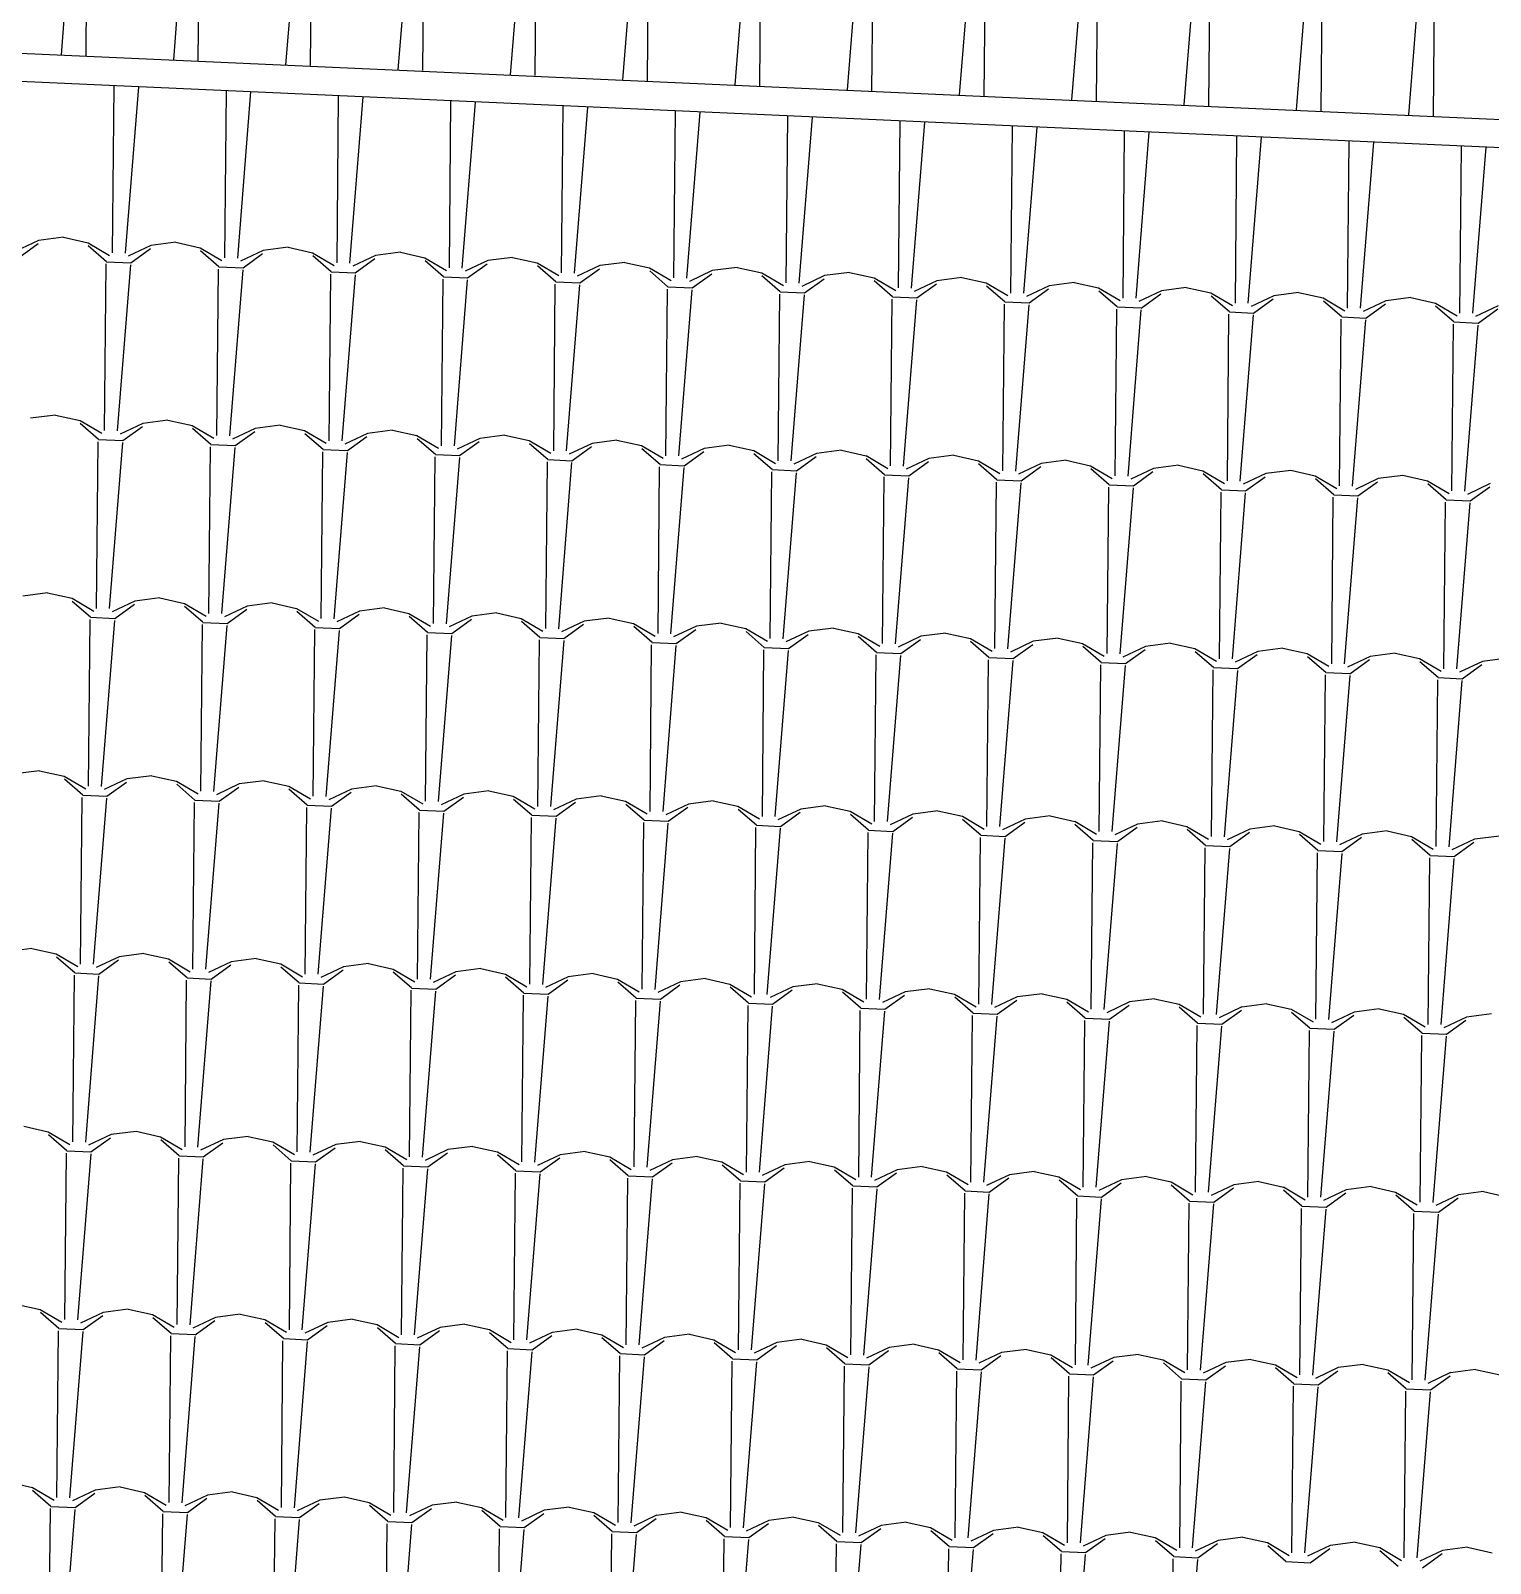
# Model space of a CAD drawing. Extents: x 1037 to 14540, y 1034 to 18285.
# Drawn here: x 8053 to 8364.6, y 1342.4 to 1669.6 of the extents above; entities that cross this region are included whole.
import ezdxf

# ---------------------------------------------------------------- set-up
doc = ezdxf.new("R2010")
doc.units = 0
doc.header["$LTSCALE"] = 100
doc.header["$MEASUREMENT"] = 0
doc.layers.get('0').update_dxf_attribs({"color": 240, "linetype": 'CONTINUOUS'})
doc.layers.add('proiezioni', color=252, linetype='CONTINUOUS')
doc.layers.add('retini copertura', color=32, linetype='CONTINUOUS')

# ---------------------------------------------------------------- blocks, each defined once
blk = doc.blocks.new('*X1853')
at = {"color": 0}
for p, q in [((27.3103, 16.2087), (27.3137, 16.5644)), ((27.3379, 16.2082), (27.3663, 16.5628)), ((27.55, 16.198), (27.5535, 16.5537)), ((27.5777, 16.1975), (27.606, 16.5521)), ((27.7898, 16.1872), (27.7932, 16.543)), ((27.8174, 16.1868), (27.8458, 16.5414)), ((28.0296, 16.1765), (28.033, 16.5322)), ((28.0572, 16.176), (28.0856, 16.5306)), ((28.2693, 16.1658), (28.2727, 16.5215)), ((28.297, 16.1653), (28.3253, 16.5199)), ((28.5091, 16.155), (28.5125, 16.5108)), ((28.5367, 16.1546), (28.5651, 16.5092)), ((28.7488, 16.1443), (28.7523, 16.5)), ((28.7765, 16.1439), (28.8048, 16.4985)), ((28.9886, 16.1336), (28.992, 16.4893)), ((29.0162, 16.1332), (29.0446, 16.4878)), ((29.2283, 16.1228), (29.2318, 16.4786)), ((29.256, 16.1224), (29.2844, 16.477)), ((29.4681, 16.1121), (29.4715, 16.4678)), ((29.4958, 16.1117), (29.5241, 16.4663)), ((29.7079, 16.1014), (29.7113, 16.4571)), ((29.7355, 16.101), (29.7639, 16.4556)), ((29.9476, 16.0906), (29.951, 16.4464)), ((29.9753, 16.0903), (30.0036, 16.4449)), ((30.1874, 16.0799), (30.1908, 16.4356)), ((30.215, 16.0795), (30.2434, 16.4341)), ((27.1524, 16.235), (27.1039, 16.2121)), ((27.2056, 16.2419), (27.1524, 16.2349)), ((27.2056, 16.2419), (27.258, 16.2303)), ((27.4454, 16.2311), (27.3922, 16.2242)), ((27.4454, 16.2312), (27.4978, 16.2195)), ((27.1095, 16.1981), (27.1514, 16.2284)), ((27.258, 16.2303), (27.3042, 16.2031)), ((27.2975, 16.1897), (27.2585, 16.2236)), ((27.3922, 16.2243), (27.3437, 16.2014)), ((27.3492, 16.1874), (27.3912, 16.2176)), ((27.4977, 16.2195), (27.544, 16.1924)), ((27.5373, 16.179), (27.4982, 16.2129)), ((27.6319, 16.2135), (27.5834, 16.1906)), ((27.589, 16.1767), (27.6309, 16.2069)), ((27.6852, 16.2204), (27.632, 16.2135)), ((27.6852, 16.2204), (27.7375, 16.2088)), ((27.7375, 16.2088), (27.7838, 16.1817)), ((27.7771, 16.1683), (27.738, 16.2022)), ((27.8717, 16.2028), (27.8232, 16.1799)), ((27.9249, 16.2097), (27.8717, 16.2028)), ((27.9249, 16.2097), (27.9773, 16.1981)), ((27.9773, 16.1981), (28.0235, 16.171)), ((28.1647, 16.199), (28.1115, 16.192)), ((28.1647, 16.199), (28.217, 16.1873)), ((27.2933, 15.8291), (27.2967, 16.1848)), ((27.2975, 16.1897), (27.3492, 16.1874)), ((27.3209, 15.8286), (27.3493, 16.1832)), ((27.5331, 15.8184), (27.5365, 16.1741)), ((27.5373, 16.179), (27.589, 16.1767)), ((27.5607, 15.8179), (27.5891, 16.1725)), ((27.7771, 16.1683), (27.8287, 16.1659)), ((27.8287, 16.1659), (27.8707, 16.1962)), ((28.0168, 16.1575), (27.9778, 16.1914)), ((28.1115, 16.1921), (28.063, 16.1692)), ((28.0685, 16.1552), (28.1104, 16.1855)), ((28.217, 16.1874), (28.2633, 16.1602)), ((28.2566, 16.1468), (28.2175, 16.1807)), ((28.3512, 16.1813), (28.3027, 16.1585)), ((28.3083, 16.1445), (28.3502, 16.1747)), ((28.4044, 16.1882), (28.3513, 16.1813)), ((28.4044, 16.1883), (28.4568, 16.1766)), ((28.4568, 16.1766), (28.503, 16.1495)), ((28.4963, 16.1361), (28.4573, 16.17)), ((28.591, 16.1706), (28.5425, 16.1477)), ((28.6442, 16.1775), (28.591, 16.1706)), ((28.6442, 16.1775), (28.6966, 16.1659)), ((28.6965, 16.1659), (28.7428, 16.1388)), ((28.884, 16.1668), (28.8308, 16.1599)), ((28.884, 16.1668), (28.9363, 16.1552)), ((27.7728, 15.8076), (27.7762, 16.1633)), ((27.8005, 15.8072), (27.8288, 16.1617)), ((28.0126, 15.7969), (28.016, 16.1526)), ((28.0168, 16.1575), (28.0685, 16.1552)), ((28.0402, 15.7964), (28.0686, 16.151)), ((28.2523, 15.7862), (28.2558, 16.1419)), ((28.2566, 16.1468), (28.3082, 16.1445)), ((28.28, 15.7857), (28.3083, 16.1403)), ((28.4963, 16.1361), (28.548, 16.1338)), ((28.548, 16.1337), (28.59, 16.164)), ((28.7361, 16.1254), (28.697, 16.1592)), ((28.8307, 16.1599), (28.7822, 16.137)), ((28.7878, 16.123), (28.8297, 16.1533)), ((28.9363, 16.1552), (28.9826, 16.128)), ((28.9759, 16.1146), (28.9368, 16.1485)), ((29.0705, 16.1492), (29.022, 16.1263)), ((29.0275, 16.1123), (29.0695, 16.1426)), ((29.1237, 16.156), (29.0705, 16.1491)), ((29.1237, 16.1561), (29.1761, 16.1444)), ((29.1761, 16.1444), (29.2223, 16.1173)), ((29.2156, 16.1039), (29.1766, 16.1378)), ((29.3103, 16.1384), (29.2618, 16.1155)), ((29.3635, 16.1453), (29.3103, 16.1384)), ((29.3635, 16.1454), (29.4158, 16.1337)), ((29.4158, 16.1337), (29.4621, 16.1066)), ((29.6032, 16.1346), (29.5501, 16.1277)), ((29.6032, 16.1346), (29.6556, 16.123)), ((28.4921, 15.7754), (28.4955, 16.1311)), ((28.5197, 15.775), (28.5481, 16.1296)), ((28.7318, 15.7647), (28.7353, 16.1204)), ((28.7361, 16.1253), (28.7878, 16.123)), ((28.7595, 15.7643), (28.7878, 16.1189)), ((28.9716, 15.754), (28.975, 16.1097)), ((28.9759, 16.1146), (29.0275, 16.1123)), ((28.9993, 15.7535), (29.0276, 16.1081)), ((29.2156, 16.1039), (29.2673, 16.1016)), ((29.2673, 16.1016), (29.3092, 16.1318)), ((29.4554, 16.0932), (29.4163, 16.1271)), ((29.55, 16.1277), (29.5015, 16.1048)), ((29.5071, 16.0908), (29.549, 16.1211)), ((29.6556, 16.123), (29.7018, 16.0959)), ((29.6951, 16.0824), (29.6561, 16.1163)), ((29.7898, 16.117), (29.7413, 16.0941)), ((29.7468, 16.0801), (29.7888, 16.1104)), ((29.843, 16.1239), (29.7898, 16.1169)), ((29.843, 16.1239), (29.8954, 16.1123)), ((29.8953, 16.1123), (29.9416, 16.0851)), ((29.9349, 16.0717), (29.8958, 16.1056)), ((30.0295, 16.1062), (29.981, 16.0834)), ((30.0828, 16.1131), (30.0296, 16.1062)), ((30.0828, 16.1132), (30.1351, 16.1015)), ((30.1351, 16.1015), (30.1814, 16.0744)), ((29.2114, 15.7432), (29.2148, 16.0989)), ((29.239, 15.7428), (29.2674, 16.0974)), ((29.4511, 15.7325), (29.4545, 16.0882)), ((29.4554, 16.0932), (29.507, 16.0909)), ((29.4788, 15.7321), (29.5071, 16.0867)), ((29.6909, 15.7218), (29.6943, 16.0775)), ((29.6951, 16.0824), (29.7468, 16.0801)), ((29.7185, 15.7214), (29.7469, 16.076)), ((29.9349, 16.0717), (29.9866, 16.0694)), ((29.9866, 16.0694), (30.0285, 16.0996)), ((30.1747, 16.061), (30.1356, 16.0949)), ((30.2693, 16.0955), (30.2208, 16.0726)), ((30.2263, 16.0587), (30.2683, 16.0889)), ((29.9306, 15.711), (29.9341, 16.0667)), ((29.9583, 15.7107), (29.9866, 16.0653)), ((30.1704, 15.7003), (30.1738, 16.056)), ((30.1747, 16.061), (30.2263, 16.0587)), ((30.198, 15.6999), (30.2264, 16.0545)), ((27.1887, 15.8622), (27.1355, 15.8553)), ((27.1887, 15.8623), (27.241, 15.8506)), ((27.241, 15.8506), (27.2873, 15.8235)), ((27.2806, 15.8101), (27.2415, 15.844)), ((27.3752, 15.8446), (27.3267, 15.8217)), ((27.3322, 15.8078), (27.3742, 15.838)), ((27.4284, 15.8515), (27.3752, 15.8446)), ((27.4284, 15.8516), (27.4808, 15.8399)), ((27.4807, 15.8399), (27.527, 15.8128)), ((27.6682, 15.8408), (27.615, 15.8339)), ((27.6682, 15.8408), (27.7205, 15.8292)), ((27.2763, 15.4495), (27.2797, 15.8052)), ((27.2805, 15.8101), (27.3322, 15.8078)), ((27.5203, 15.7994), (27.4812, 15.8333)), ((27.615, 15.8339), (27.5665, 15.811)), ((27.572, 15.797), (27.6139, 15.8273)), ((27.7205, 15.8292), (27.7668, 15.8021)), ((27.7601, 15.7886), (27.721, 15.8225)), ((27.8547, 15.8232), (27.8062, 15.8003)), ((27.8118, 15.7863), (27.8537, 15.8166)), ((27.9079, 15.8301), (27.8547, 15.8231)), ((27.9079, 15.8301), (27.9603, 15.8185)), ((27.9603, 15.8185), (28.0065, 15.7913)), ((27.9998, 15.7779), (27.9608, 15.8118)), ((28.0945, 15.8124), (28.046, 15.7896)), ((28.0515, 15.7756), (28.0935, 15.8058)), ((28.1477, 15.8193), (28.0945, 15.8124)), ((28.1477, 15.8194), (28.2, 15.8077)), ((28.2, 15.8077), (28.2463, 15.7806)), ((28.3875, 15.8086), (28.3343, 15.8017)), ((28.3875, 15.8086), (28.4398, 15.797)), ((27.304, 15.449), (27.3323, 15.8036)), ((27.5161, 15.4387), (27.5195, 15.7944)), ((27.5203, 15.7994), (27.572, 15.7971)), ((27.5437, 15.4383), (27.5721, 15.7929)), ((27.7558, 15.428), (27.7593, 15.7837)), ((27.7601, 15.7886), (27.8117, 15.7863)), ((27.7835, 15.4275), (27.8118, 15.7821)), ((27.9956, 15.4173), (27.999, 15.773)), ((27.9998, 15.7779), (28.0515, 15.7756)), ((28.2396, 15.7672), (28.2005, 15.8011)), ((28.3342, 15.8017), (28.2857, 15.7788)), ((28.2913, 15.7649), (28.3332, 15.7951)), ((28.4398, 15.797), (28.4861, 15.7699)), ((28.4794, 15.7565), (28.4403, 15.7903)), ((28.574, 15.791), (28.5255, 15.7681)), ((28.531, 15.7541), (28.573, 15.7844)), ((28.6272, 15.7979), (28.574, 15.791)), ((28.6272, 15.7979), (28.6796, 15.7863)), ((28.6795, 15.7863), (28.7258, 15.7592)), ((28.7191, 15.7457), (28.68, 15.7796)), ((28.8138, 15.7803), (28.7653, 15.7574)), ((28.7708, 15.7434), (28.8127, 15.7737)), ((28.867, 15.7872), (28.8138, 15.7802)), ((28.867, 15.7872), (28.9193, 15.7755)), ((28.9193, 15.7756), (28.9656, 15.7484)), ((29.1067, 15.7764), (29.0535, 15.7695)), ((29.1067, 15.7765), (29.1591, 15.7648)), ((28.0232, 15.4168), (28.0516, 15.7714)), ((28.2353, 15.4065), (28.2388, 15.7623)), ((28.2396, 15.7672), (28.2913, 15.7649)), ((28.263, 15.4061), (28.2913, 15.7607)), ((28.4751, 15.3958), (28.4785, 15.7515)), ((28.4793, 15.7565), (28.531, 15.7541)), ((28.5028, 15.3954), (28.5311, 15.75)), ((28.7149, 15.3851), (28.7183, 15.7408)), ((28.7191, 15.7457), (28.7708, 15.7434)), ((28.9589, 15.735), (28.9198, 15.7689)), ((29.0535, 15.7695), (29.005, 15.7466)), ((29.0106, 15.7327), (29.0525, 15.7629)), ((29.1591, 15.7648), (29.2053, 15.7377)), ((29.1986, 15.7243), (29.1596, 15.7582)), ((29.2933, 15.7588), (29.2448, 15.7359)), ((29.2503, 15.7219), (29.2923, 15.7522)), ((29.3465, 15.7657), (29.2933, 15.7588)), ((29.3465, 15.7657), (29.3988, 15.7541)), ((29.3988, 15.7541), (29.4451, 15.727)), ((29.4384, 15.7136), (29.3993, 15.7474)), ((29.533, 15.7481), (29.4845, 15.7252)), ((29.4901, 15.7112), (29.532, 15.7415)), ((29.5863, 15.755), (29.5331, 15.748)), ((29.5863, 15.755), (29.6386, 15.7434)), ((29.6386, 15.7434), (29.6849, 15.7162)), ((29.826, 15.7442), (29.7728, 15.7373)), ((29.826, 15.7443), (29.8784, 15.7326)), ((28.7425, 15.3846), (28.7709, 15.7392)), ((28.9546, 15.3743), (28.958, 15.7301)), ((28.9589, 15.735), (29.0105, 15.7327)), ((28.9823, 15.3739), (29.0106, 15.7285)), ((29.1944, 15.3636), (29.1978, 15.7193)), ((29.1986, 15.7243), (29.2503, 15.722)), ((29.222, 15.3632), (29.2504, 15.7178)), ((29.4341, 15.3529), (29.4376, 15.7086)), ((29.4384, 15.7135), (29.4901, 15.7112)), ((29.4618, 15.3525), (29.4901, 15.7071)), ((29.6782, 15.7028), (29.6391, 15.7367)), ((29.7728, 15.7374), (29.7243, 15.7145)), ((29.7298, 15.7005), (29.7718, 15.7307)), ((29.8783, 15.7326), (29.9246, 15.7055)), ((29.9179, 15.6921), (29.8788, 15.726)), ((30.0126, 15.7266), (29.9641, 15.7037)), ((29.9696, 15.6898), (30.0115, 15.72)), ((30.0658, 15.7335), (30.0126, 15.7266)), ((30.0658, 15.7336), (30.1181, 15.7219)), ((30.1181, 15.7219), (30.1644, 15.6948)), ((30.1577, 15.6814), (30.1186, 15.7153)), ((30.2523, 15.7159), (30.2038, 15.693)), ((30.2094, 15.679), (30.2513, 15.7093)), ((29.6739, 15.3421), (29.6773, 15.6979)), ((29.6782, 15.7028), (29.7298, 15.7005)), ((29.7015, 15.3418), (29.7299, 15.6964)), ((29.9136, 15.3314), (29.9171, 15.6871)), ((29.9179, 15.6921), (29.9696, 15.6898)), ((29.9413, 15.331), (29.9697, 15.6856)), ((30.1534, 15.3207), (30.1568, 15.6764)), ((30.1577, 15.6814), (30.2093, 15.6791)), ((30.1811, 15.3203), (30.2094, 15.6749)), ((27.1717, 15.4826), (27.1185, 15.4757)), ((27.1717, 15.4827), (27.224, 15.471)), ((27.224, 15.471), (27.2703, 15.4439)), ((27.2636, 15.4305), (27.2245, 15.4644)), ((27.3582, 15.465), (27.3097, 15.4421)), ((27.3152, 15.4281), (27.3572, 15.4584)), ((27.4114, 15.4719), (27.3582, 15.465)), ((27.4114, 15.4719), (27.4638, 15.4603)), ((27.4638, 15.4603), (27.51, 15.4332)), ((27.5033, 15.4198), (27.4643, 15.4536)), ((27.598, 15.4543), (27.5495, 15.4314)), ((27.555, 15.4174), (27.597, 15.4477)), ((27.6512, 15.4612), (27.598, 15.4542)), ((27.6512, 15.4612), (27.7035, 15.4496)), ((27.7035, 15.4496), (27.7498, 15.4224)), ((27.8909, 15.4504), (27.8378, 15.4435)), ((27.8909, 15.4505), (27.9433, 15.4388)), ((27.2593, 15.0698), (27.2628, 15.4256)), ((27.2636, 15.4305), (27.3152, 15.4282)), ((27.287, 15.0694), (27.3153, 15.424)), ((27.4991, 15.0591), (27.5025, 15.4148)), ((27.5033, 15.4197), (27.555, 15.4174)), ((27.5267, 15.0586), (27.5551, 15.4132)), ((27.7431, 15.409), (27.704, 15.4429)), ((27.8377, 15.4436), (27.7892, 15.4207)), ((27.7948, 15.4067), (27.8367, 15.4369)), ((27.9433, 15.4388), (27.9896, 15.4117)), ((27.9829, 15.3983), (27.9438, 15.4322)), ((28.0775, 15.4328), (28.029, 15.4099)), ((28.0345, 15.396), (28.0765, 15.4262)), ((28.1307, 15.4397), (28.0775, 15.4328)), ((28.1307, 15.4397), (28.1831, 15.4281)), ((28.183, 15.4281), (28.2293, 15.401)), ((28.2226, 15.3876), (28.1835, 15.4215)), ((28.3173, 15.4221), (28.2687, 15.3992)), ((28.2743, 15.3852), (28.3162, 15.4155)), ((28.3705, 15.429), (28.3173, 15.4221)), ((28.3705, 15.429), (28.4228, 15.4174)), ((28.4228, 15.4174), (28.4691, 15.3903)), ((28.6102, 15.4183), (28.557, 15.4113)), ((28.6102, 15.4183), (28.6626, 15.4066)), ((27.7388, 15.0484), (27.7423, 15.4041)), ((27.7431, 15.409), (27.7948, 15.4067)), ((27.7665, 15.0479), (27.7948, 15.4025)), ((27.9786, 15.0376), (27.982, 15.3934)), ((27.9828, 15.3983), (28.0345, 15.396)), ((28.0063, 15.0372), (28.0346, 15.3918)), ((28.2184, 15.0269), (28.2218, 15.3826)), ((28.2226, 15.3876), (28.2743, 15.3853)), ((28.246, 15.0265), (28.2744, 15.3811)), ((28.4624, 15.3768), (28.4233, 15.4107)), ((28.557, 15.4114), (28.5085, 15.3885)), ((28.514, 15.3745), (28.556, 15.4048)), ((28.6626, 15.4067), (28.7088, 15.3795)), ((28.7021, 15.3661), (28.6631, 15.4)), ((28.7968, 15.4006), (28.7483, 15.3778)), ((28.7538, 15.3638), (28.7958, 15.394)), ((28.85, 15.4075), (28.7968, 15.4006)), ((28.85, 15.4076), (28.9023, 15.3959)), ((28.9023, 15.3959), (28.9486, 15.3688)), ((28.9419, 15.3554), (28.9028, 15.3893)), ((29.0365, 15.3899), (28.988, 15.367)), ((28.9936, 15.3531), (29.0355, 15.3833)), ((29.0897, 15.3968), (29.0366, 15.3899)), ((29.0897, 15.3968), (29.1421, 15.3852)), ((29.1421, 15.3852), (29.1884, 15.3581)), ((29.3295, 15.3861), (29.2763, 15.3792)), ((29.3295, 15.3861), (29.3819, 15.3745)), ((28.4581, 15.0162), (28.4615, 15.3719)), ((28.4624, 15.3768), (28.514, 15.3745)), ((28.4858, 15.0157), (28.5141, 15.3703)), ((28.6979, 15.0055), (28.7013, 15.3612)), ((28.7021, 15.3661), (28.7538, 15.3638)), ((28.7255, 15.005), (28.7539, 15.3596)), ((28.9376, 14.9947), (28.9411, 15.3504)), ((28.9419, 15.3554), (28.9936, 15.3531)), ((28.9653, 14.9943), (28.9936, 15.3489)), ((29.1817, 15.3447), (29.1426, 15.3785)), ((29.2763, 15.3792), (29.2278, 15.3563)), ((29.2333, 15.3423), (29.2753, 15.3726)), ((29.3818, 15.3745), (29.4281, 15.3474)), ((29.4214, 15.3339), (29.3823, 15.3678)), ((29.5161, 15.3685), (29.4675, 15.3456)), ((29.4731, 15.3316), (29.515, 15.3619)), ((29.5693, 15.3753), (29.5161, 15.3684)), ((29.5693, 15.3754), (29.6216, 15.3637)), ((29.6216, 15.3638), (29.6679, 15.3366)), ((29.6612, 15.3232), (29.6221, 15.3571)), ((29.7558, 15.3577), (29.7073, 15.3348)), ((29.7128, 15.3209), (29.7548, 15.3511)), ((29.809, 15.3646), (29.7558, 15.3577)), ((29.809, 15.3647), (29.8614, 15.353)), ((29.8614, 15.353), (29.9076, 15.3259)), ((30.0488, 15.3539), (29.9956, 15.347)), ((30.0488, 15.3539), (30.1011, 15.3423)), ((29.1774, 14.984), (29.1808, 15.3397)), ((29.1816, 15.3447), (29.2333, 15.3423)), ((29.205, 14.9836), (29.2334, 15.3382)), ((29.4171, 14.9733), (29.4206, 15.329)), ((29.4214, 15.3339), (29.4731, 15.3316)), ((29.4448, 14.9729), (29.4732, 15.3275)), ((29.6569, 14.9625), (29.6603, 15.3182)), ((29.6612, 15.3232), (29.7128, 15.3209)), ((29.6846, 14.9621), (29.7129, 15.3167)), ((29.9009, 15.3125), (29.8619, 15.3464)), ((29.9956, 15.347), (29.9471, 15.3241)), ((29.9526, 15.3101), (29.9946, 15.3404)), ((30.1011, 15.3423), (30.1474, 15.3152)), ((30.1407, 15.3018), (30.1016, 15.3356)), ((30.2353, 15.3363), (30.1868, 15.3134)), ((30.1924, 15.2994), (30.2343, 15.3297)), ((30.2885, 15.3432), (30.2354, 15.3362)), ((29.8967, 14.9518), (29.9001, 15.3075)), ((29.9009, 15.3125), (29.9526, 15.3102)), ((29.9243, 14.9514), (29.9527, 15.306)), ((30.1364, 14.9411), (30.1399, 15.2968)), ((30.1407, 15.3017), (30.1924, 15.2994)), ((30.1641, 14.9407), (30.1924, 15.2953)), ((27.1547, 15.103), (27.1015, 15.0961)), ((27.1547, 15.103), (27.207, 15.0914)), ((27.207, 15.0914), (27.2533, 15.0643)), ((27.3412, 15.0854), (27.2927, 15.0625)), ((27.3944, 15.0923), (27.3413, 15.0854)), ((27.3944, 15.0923), (27.4468, 15.0807)), ((27.2466, 15.0509), (27.2075, 15.0847)), ((27.2983, 15.0485), (27.3402, 15.0788)), ((27.4468, 15.0807), (27.493, 15.0535)), ((27.4864, 15.0401), (27.4473, 15.074)), ((27.581, 15.0747), (27.5325, 15.0518)), ((27.538, 15.0378), (27.58, 15.0681)), ((27.6342, 15.0815), (27.581, 15.0746)), ((27.6342, 15.0816), (27.6866, 15.0699)), ((27.6865, 15.07), (27.7328, 15.0428)), ((27.7261, 15.0294), (27.687, 15.0633)), ((27.8207, 15.0639), (27.7722, 15.041)), ((27.7778, 15.0271), (27.8197, 15.0573)), ((27.874, 15.0708), (27.8208, 15.0639)), ((27.874, 15.0708), (27.9263, 15.0592)), ((27.9263, 15.0592), (27.9726, 15.0321)), ((27.9659, 15.0187), (27.9268, 15.0526)), ((28.0605, 15.0532), (28.012, 15.0303)), ((28.1137, 15.0601), (28.0605, 15.0532)), ((28.1137, 15.0601), (28.1661, 15.0485)), ((27.2423, 14.6902), (27.2458, 15.0459)), ((27.2466, 15.0509), (27.2982, 15.0485)), ((27.27, 14.6897), (27.2983, 15.0443)), ((27.4821, 14.6795), (27.4855, 15.0352)), ((27.4863, 15.0401), (27.538, 15.0378)), ((27.5098, 14.679), (27.5381, 15.0336)), ((27.7219, 14.6688), (27.7253, 15.0245)), ((27.7261, 15.0294), (27.7778, 15.0271)), ((27.7495, 14.6683), (27.7779, 15.0229)), ((28.0175, 15.0163), (28.0595, 15.0466)), ((28.1661, 15.0485), (28.2123, 15.0214)), ((28.2056, 15.008), (28.1666, 15.0418)), ((28.3003, 15.0425), (28.2518, 15.0196)), ((28.2573, 15.0056), (28.2992, 15.0359)), ((28.3535, 15.0494), (28.3003, 15.0424)), ((28.3535, 15.0494), (28.4058, 15.0378)), ((28.4058, 15.0378), (28.4521, 15.0106)), ((28.4454, 14.9972), (28.4063, 15.0311)), ((28.54, 15.0318), (28.4915, 15.0089)), ((28.4971, 14.9949), (28.539, 15.0251)), ((28.5932, 15.0386), (28.5401, 15.0317)), ((28.5932, 15.0387), (28.6456, 15.027)), ((28.6456, 15.027), (28.6918, 14.9999)), ((28.6852, 14.9865), (28.6461, 15.0204)), ((28.7798, 15.021), (28.7313, 14.9981)), ((28.833, 15.0279), (28.7798, 15.021)), ((28.833, 15.0279), (28.8854, 15.0163)), ((27.9616, 14.658), (27.965, 15.0137)), ((27.9659, 15.0187), (28.0175, 15.0164)), ((27.9893, 14.6576), (28.0176, 15.0122)), ((28.2014, 14.6473), (28.2048, 15.003)), ((28.2056, 15.0079), (28.2573, 15.0056)), ((28.229, 14.6468), (28.2574, 15.0014)), ((28.4411, 14.6366), (28.4446, 14.9923)), ((28.4454, 14.9972), (28.497, 14.9949)), ((28.4688, 14.6361), (28.4971, 14.9907)), ((28.7368, 14.9842), (28.7788, 15.0144)), ((28.8853, 15.0163), (28.9316, 14.9892)), ((28.9249, 14.9758), (28.8858, 15.0097)), ((29.0195, 15.0103), (28.971, 14.9874)), ((28.9766, 14.9734), (29.0185, 15.0037)), ((29.0728, 15.0172), (29.0196, 15.0103)), ((29.0728, 15.0172), (29.1251, 15.0056)), ((29.1251, 15.0056), (29.1714, 14.9785)), ((29.1647, 14.965), (29.1256, 14.9989)), ((29.2593, 14.9996), (29.2108, 14.9767)), ((29.2163, 14.9627), (29.2583, 14.993)), ((29.3125, 15.0065), (29.2593, 14.9995)), ((29.3125, 15.0065), (29.3649, 14.9948)), ((29.3649, 14.9949), (29.4111, 14.9677)), ((29.4044, 14.9543), (29.3654, 14.9882)), ((29.4991, 14.9888), (29.4506, 14.966)), ((29.5523, 14.9957), (29.4991, 14.9888)), ((29.5523, 14.9958), (29.6046, 14.9841)), ((28.6809, 14.6258), (28.6843, 14.9815)), ((28.6851, 14.9865), (28.7368, 14.9842)), ((28.7085, 14.6254), (28.7369, 14.98)), ((28.9206, 14.6151), (28.9241, 14.9708)), ((28.9249, 14.9758), (28.9766, 14.9734)), ((28.9483, 14.6147), (28.9767, 14.9693)), ((29.1604, 14.6044), (29.1638, 14.9601)), ((29.1647, 14.965), (29.2163, 14.9627)), ((29.1881, 14.604), (29.2164, 14.9586)), ((29.4561, 14.952), (29.498, 14.9822)), ((29.6046, 14.9841), (29.6509, 14.957)), ((29.6442, 14.9436), (29.6051, 14.9775)), ((29.7388, 14.9781), (29.6903, 14.9552)), ((29.6959, 14.9412), (29.7378, 14.9715)), ((29.792, 14.985), (29.7389, 14.9781)), ((29.792, 14.985), (29.8444, 14.9734)), ((29.8444, 14.9734), (29.8906, 14.9463)), ((29.884, 14.9329), (29.8449, 14.9667)), ((29.9786, 14.9674), (29.9301, 14.9445)), ((29.9356, 14.9305), (29.9776, 14.9608)), ((30.0318, 14.9743), (29.9786, 14.9673)), ((30.0318, 14.9743), (30.0842, 14.9627)), ((30.0841, 14.9627), (30.1304, 14.9355)), ((30.1237, 14.9221), (30.0846, 14.956)), ((30.2183, 14.9567), (30.1698, 14.9338)), ((30.2716, 14.9635), (30.2184, 14.9566)), ((29.4002, 14.5936), (29.4036, 14.9493)), ((29.4044, 14.9543), (29.4561, 14.952)), ((29.4278, 14.5932), (29.4562, 14.9478)), ((29.6399, 14.5829), (29.6434, 14.9386)), ((29.6442, 14.9436), (29.6958, 14.9413)), ((29.6676, 14.5825), (29.6959, 14.9371)), ((29.8797, 14.5722), (29.8831, 14.9279)), ((29.8839, 14.9329), (29.9356, 14.9305)), ((29.9073, 14.5718), (29.9357, 14.9264)), ((30.1237, 14.9221), (30.1754, 14.9198)), ((30.1754, 14.9198), (30.2173, 14.9501)), ((30.1194, 14.5614), (30.1229, 14.9171)), ((30.1471, 14.5611), (30.1754, 14.9157)), ((27.1377, 14.7234), (27.0845, 14.7165)), ((27.1377, 14.7234), (27.19, 14.7118)), ((27.19, 14.7118), (27.2363, 14.6847)), ((27.2296, 14.6712), (27.1905, 14.7051)), ((27.3242, 14.7058), (27.2757, 14.6829)), ((27.2813, 14.6689), (27.3232, 14.6992)), ((27.3775, 14.7126), (27.3243, 14.7057)), ((27.3775, 14.7127), (27.4298, 14.701)), ((27.4298, 14.7011), (27.4761, 14.6739)), ((27.4694, 14.6605), (27.4303, 14.6944)), ((27.564, 14.695), (27.5155, 14.6722)), ((27.6172, 14.7019), (27.564, 14.695)), ((27.6172, 14.702), (27.6696, 14.6903)), ((27.2254, 14.3106), (27.2288, 14.6663)), ((27.2296, 14.6712), (27.2813, 14.6689)), ((27.253, 14.3101), (27.2814, 14.6647)), ((27.4694, 14.6605), (27.521, 14.6582)), ((27.521, 14.6582), (27.563, 14.6884)), ((27.6696, 14.6903), (27.7158, 14.6632)), ((27.7091, 14.6498), (27.67, 14.6837)), ((27.8038, 14.6843), (27.7553, 14.6614)), ((27.7608, 14.6474), (27.8027, 14.6777)), ((27.857, 14.6912), (27.8038, 14.6843)), ((27.857, 14.6912), (27.9093, 14.6796)), ((27.9093, 14.6796), (27.9556, 14.6525)), ((27.9489, 14.6391), (27.9098, 14.6729)), ((28.0435, 14.6736), (27.995, 14.6507)), ((28.0006, 14.6367), (28.0425, 14.667)), ((28.0967, 14.6805), (28.0436, 14.6735)), ((28.0967, 14.6805), (28.1491, 14.6689)), ((28.1491, 14.6689), (28.1953, 14.6417)), ((28.1886, 14.6283), (28.1496, 14.6622)), ((28.2833, 14.6629), (28.2348, 14.64)), ((28.3365, 14.6697), (28.2833, 14.6628)), ((28.3365, 14.6698), (28.3889, 14.6581)), ((27.4651, 14.2999), (27.4685, 14.6556)), ((27.4928, 14.2994), (27.5211, 14.654)), ((27.7049, 14.2891), (27.7083, 14.6449)), ((27.7091, 14.6498), (27.7608, 14.6475)), ((27.7325, 14.2887), (27.7609, 14.6433)), ((27.9446, 14.2784), (27.9481, 14.6341)), ((27.9489, 14.639), (28.0005, 14.6367)), ((27.9723, 14.2779), (28.0006, 14.6325)), ((28.1886, 14.6283), (28.2403, 14.626)), ((28.2403, 14.626), (28.2823, 14.6563)), ((28.3888, 14.6581), (28.4351, 14.631)), ((28.4284, 14.6176), (28.3893, 14.6515)), ((28.523, 14.6521), (28.4745, 14.6292)), ((28.4801, 14.6153), (28.522, 14.6455)), ((28.5763, 14.659), (28.5231, 14.6521)), ((28.5763, 14.659), (28.6286, 14.6474)), ((28.6286, 14.6474), (28.6749, 14.6203)), ((28.6682, 14.6069), (28.6291, 14.6408)), ((28.7628, 14.6414), (28.7143, 14.6185)), ((28.7198, 14.6045), (28.7618, 14.6348)), ((28.816, 14.6483), (28.7628, 14.6414)), ((28.816, 14.6483), (28.8684, 14.6367)), ((28.8684, 14.6367), (28.9146, 14.6096)), ((28.9079, 14.5961), (28.8689, 14.63)), ((29.0026, 14.6307), (28.9541, 14.6078)), ((29.0558, 14.6376), (29.0026, 14.6306)), ((29.0558, 14.6376), (29.1081, 14.6259)), ((28.1844, 14.2677), (28.1878, 14.6234)), ((28.212, 14.2672), (28.2404, 14.6218)), ((28.4241, 14.2569), (28.4276, 14.6127)), ((28.4284, 14.6176), (28.4801, 14.6153)), ((28.4518, 14.2565), (28.4801, 14.6111)), ((28.6639, 14.2462), (28.6673, 14.6019)), ((28.6682, 14.6069), (28.7198, 14.6046)), ((28.6916, 14.2458), (28.7199, 14.6004)), ((28.9079, 14.5961), (28.9596, 14.5938)), ((28.9596, 14.5938), (29.0015, 14.6241)), ((29.1081, 14.626), (29.1544, 14.5988)), ((29.1477, 14.5854), (29.1086, 14.6193)), ((29.2423, 14.6199), (29.1938, 14.5971)), ((29.1994, 14.5831), (29.2413, 14.6133)), ((29.2955, 14.6268), (29.2424, 14.6199)), ((29.2955, 14.6269), (29.3479, 14.6152)), ((29.3479, 14.6152), (29.3941, 14.5881)), ((29.3874, 14.5747), (29.3484, 14.6086)), ((29.4821, 14.6092), (29.4336, 14.5863)), ((29.4391, 14.5724), (29.4811, 14.6026)), ((29.5353, 14.6161), (29.4821, 14.6092)), ((29.5353, 14.6161), (29.5877, 14.6045)), ((29.5876, 14.6045), (29.6339, 14.5774)), ((29.6272, 14.564), (29.5881, 14.5979)), ((29.7218, 14.5985), (29.6733, 14.5756)), ((29.7751, 14.6054), (29.7219, 14.5984)), ((29.7751, 14.6054), (29.8274, 14.5938)), ((30.0148, 14.5946), (29.9616, 14.5877)), ((30.0148, 14.5947), (30.0672, 14.583)), ((28.9037, 14.2355), (28.9071, 14.5912)), ((28.9313, 14.2351), (28.9597, 14.5897)), ((29.1434, 14.2247), (29.1468, 14.5805)), ((29.1477, 14.5854), (29.1993, 14.5831)), ((29.1711, 14.2243), (29.1994, 14.5789)), ((29.3832, 14.214), (29.3866, 14.5697)), ((29.3874, 14.5747), (29.4391, 14.5724)), ((29.4108, 14.2136), (29.4392, 14.5682)), ((29.6272, 14.564), (29.6789, 14.5616)), ((29.6789, 14.5616), (29.7208, 14.5919)), ((29.8274, 14.5938), (29.8737, 14.5667)), ((29.867, 14.5532), (29.8279, 14.5871)), ((29.9616, 14.5878), (29.9131, 14.5649)), ((29.9186, 14.5509), (29.9606, 14.5812)), ((30.0672, 14.5831), (30.1134, 14.5559)), ((30.1067, 14.5425), (30.0677, 14.5764)), ((30.2014, 14.577), (30.1529, 14.5541)), ((30.1584, 14.5402), (30.2003, 14.5704)), ((30.2546, 14.5839), (30.2014, 14.577)), ((29.6229, 14.2033), (29.6264, 14.559)), ((29.6506, 14.2029), (29.6789, 14.5575)), ((29.8627, 14.1925), (29.8661, 14.5483)), ((29.867, 14.5532), (29.9186, 14.5509)), ((29.8903, 14.1922), (29.9187, 14.5468)), ((30.1025, 14.1818), (30.1059, 14.5375)), ((30.1067, 14.5425), (30.1584, 14.5402)), ((30.1301, 14.1814), (30.1585, 14.536)), ((27.1207, 14.3438), (27.1731, 14.3321)), ((27.3605, 14.333), (27.3073, 14.3261)), ((27.3605, 14.3331), (27.4128, 14.3214)), ((27.1731, 14.3322), (27.2193, 14.305)), ((27.2126, 14.2916), (27.1735, 14.3255)), ((27.3073, 14.3261), (27.2588, 14.3033)), ((27.2643, 14.2893), (27.3062, 14.3195)), ((27.4128, 14.3214), (27.4591, 14.2943)), ((27.4524, 14.2809), (27.4133, 14.3148)), ((27.547, 14.3154), (27.4985, 14.2925)), ((27.5041, 14.2786), (27.546, 14.3088)), ((27.6002, 14.3223), (27.547, 14.3154)), ((27.6002, 14.3223), (27.6526, 14.3107)), ((27.6526, 14.3107), (27.6988, 14.2836)), ((27.6921, 14.2702), (27.6531, 14.304)), ((27.7868, 14.3047), (27.7383, 14.2818)), ((27.84, 14.3116), (27.7868, 14.3046)), ((27.84, 14.3116), (27.8923, 14.3)), ((27.8923, 14.3), (27.9386, 14.2729)), ((28.0798, 14.3008), (28.0266, 14.2939)), ((28.0797, 14.3009), (28.1321, 14.2892)), ((27.2084, 13.931), (27.2118, 14.2867)), ((27.2126, 14.2916), (27.2643, 14.2893)), ((27.236, 13.9305), (27.2644, 14.2851)), ((27.4481, 13.9203), (27.4516, 14.276)), ((27.4524, 14.2809), (27.504, 14.2786)), ((27.4758, 13.9198), (27.5041, 14.2744)), ((27.6921, 14.2702), (27.7438, 14.2678)), ((27.7438, 14.2678), (27.7858, 14.2981)), ((27.9319, 14.2594), (27.8928, 14.2933)), ((28.0265, 14.294), (27.978, 14.2711)), ((27.9836, 14.2571), (28.0255, 14.2874)), ((28.1321, 14.2893), (28.1784, 14.2621)), ((28.1717, 14.2487), (28.1326, 14.2826)), ((28.2663, 14.2832), (28.2178, 14.2603)), ((28.2233, 14.2464), (28.2653, 14.2766)), ((28.3195, 14.2901), (28.2663, 14.2832)), ((28.3195, 14.2901), (28.3719, 14.2785)), ((28.3719, 14.2785), (28.4181, 14.2514)), ((28.4114, 14.238), (28.3723, 14.2719)), ((28.5061, 14.2725), (28.4575, 14.2496)), ((28.5593, 14.2794), (28.5061, 14.2725)), ((28.5593, 14.2794), (28.6116, 14.2678)), ((28.6116, 14.2678), (28.6579, 14.2407)), ((28.799, 14.2687), (28.7458, 14.2617)), ((28.799, 14.2687), (28.8514, 14.257)), ((27.6879, 13.9095), (27.6913, 14.2652)), ((27.7155, 13.9091), (27.7439, 14.2636)), ((27.9276, 13.8988), (27.9311, 14.2545)), ((27.9319, 14.2594), (27.9836, 14.2571)), ((27.9553, 13.8983), (27.9836, 14.2529)), ((28.1674, 13.8881), (28.1708, 14.2438)), ((28.1716, 14.2487), (28.2233, 14.2464)), ((28.1951, 13.8876), (28.2234, 14.2422)), ((28.4114, 14.238), (28.4631, 14.2357)), ((28.4631, 14.2356), (28.505, 14.2659)), ((28.6512, 14.2273), (28.6121, 14.2611)), ((28.7458, 14.2618), (28.6973, 14.2389)), ((28.7029, 14.2249), (28.7448, 14.2552)), ((28.8514, 14.2571), (28.8976, 14.2299)), ((28.8909, 14.2165), (28.8519, 14.2504)), ((28.9856, 14.2511), (28.9371, 14.2282)), ((28.9426, 14.2142), (28.9846, 14.2444)), ((29.0388, 14.2579), (28.9856, 14.251)), ((29.0388, 14.258), (29.0911, 14.2463)), ((29.0911, 14.2463), (29.1374, 14.2192)), ((29.1307, 14.2058), (29.0916, 14.2397)), ((29.2253, 14.2403), (29.1768, 14.2174)), ((29.2786, 14.2472), (29.2254, 14.2403)), ((29.2785, 14.2472), (29.3309, 14.2356)), ((29.3309, 14.2356), (29.3772, 14.2085)), ((29.5183, 14.2365), (29.4651, 14.2296)), ((29.5183, 14.2365), (29.5707, 14.2249)), ((28.4072, 13.8773), (28.4106, 14.233)), ((28.4348, 13.8769), (28.4632, 14.2315)), ((28.6469, 13.8666), (28.6503, 14.2223)), ((28.6512, 14.2272), (28.7028, 14.2249)), ((28.6746, 13.8662), (28.7029, 14.2208)), ((28.8867, 13.8559), (28.8901, 14.2116)), ((28.8909, 14.2165), (28.9426, 14.2142)), ((28.9143, 13.8554), (28.9427, 14.21)), ((29.1307, 14.2058), (29.1824, 14.2035)), ((29.1824, 14.2035), (29.2243, 14.2337)), ((29.3705, 14.1951), (29.3314, 14.229)), ((29.4651, 14.2296), (29.4166, 14.2067)), ((29.4221, 14.1927), (29.4641, 14.223)), ((29.5706, 14.2249), (29.6169, 14.1978)), ((29.6102, 14.1843), (29.5711, 14.2182)), ((29.7049, 14.2189), (29.6563, 14.196)), ((29.6619, 14.182), (29.7038, 14.2123)), ((29.7581, 14.2257), (29.7049, 14.2188)), ((29.7581, 14.2258), (29.8104, 14.2141)), ((29.8104, 14.2142), (29.8567, 14.187)), ((29.85, 14.1736), (29.8109, 14.2075)), ((29.9446, 14.2081), (29.8961, 14.1853)), ((29.9978, 14.215), (29.9446, 14.2081)), ((29.9978, 14.2151), (30.0502, 14.2034)), ((30.0502, 14.2034), (30.0964, 14.1763)), ((30.2376, 14.2043), (30.1844, 14.1974)), ((30.2376, 14.2043), (30.2899, 14.1927)), ((29.1264, 13.8451), (29.1299, 14.2008)), ((29.1541, 13.8447), (29.1824, 14.1993)), ((29.3662, 13.8344), (29.3696, 14.1901)), ((29.3705, 14.1951), (29.4221, 14.1928)), ((29.3938, 13.834), (29.4222, 14.1886)), ((29.606, 13.8237), (29.6094, 14.1794)), ((29.6102, 14.1843), (29.6619, 14.182)), ((29.6336, 13.8233), (29.662, 14.1779)), ((29.85, 14.1736), (29.9016, 14.1713)), ((29.9017, 14.1713), (29.9436, 14.2015)), ((30.0897, 14.1629), (30.0507, 14.1968)), ((30.1844, 14.1974), (30.1359, 14.1745)), ((30.1414, 14.1606), (30.1834, 14.1908)), ((29.8457, 13.8129), (29.8491, 14.1686)), ((29.8734, 13.8126), (29.9017, 14.1672)), ((30.0855, 13.8022), (30.0889, 14.1579)), ((30.0897, 14.1629), (30.1414, 14.1606)), ((30.1131, 13.8018), (30.1415, 14.1564)), ((27.1037, 13.9642), (27.1561, 13.9525)), ((27.1561, 13.9525), (27.2023, 13.9254)), ((27.1956, 13.912), (27.1566, 13.9459)), ((27.2903, 13.9465), (27.2418, 13.9236)), ((27.3435, 13.9534), (27.2903, 13.9465)), ((27.3435, 13.9534), (27.3958, 13.9418)), ((27.3958, 13.9418), (27.4421, 13.9147)), ((27.5832, 13.9427), (27.5301, 13.9358)), ((27.5832, 13.9427), (27.6356, 13.9311)), ((27.1956, 13.912), (27.2473, 13.9097)), ((27.2473, 13.9097), (27.2893, 13.9399)), ((27.4354, 13.9013), (27.3963, 13.9352)), ((27.53, 13.9358), (27.4815, 13.9129)), ((27.4871, 13.8989), (27.529, 13.9292)), ((27.6356, 13.9311), (27.6819, 13.904)), ((27.6752, 13.8905), (27.6361, 13.9244)), ((27.7698, 13.9251), (27.7213, 13.9022)), ((27.7268, 13.8882), (27.7688, 13.9185)), ((27.823, 13.9319), (27.7698, 13.925)), ((27.823, 13.932), (27.8754, 13.9203)), ((27.8753, 13.9204), (27.9216, 13.8932)), ((27.9149, 13.8798), (27.8758, 13.9137)), ((28.0096, 13.9143), (27.961, 13.8915)), ((27.9666, 13.8775), (28.0085, 13.9077)), ((28.0628, 13.9212), (28.0096, 13.9143)), ((28.0628, 13.9213), (28.1151, 13.9096)), ((28.1151, 13.9096), (28.1614, 13.8825)), ((28.3025, 13.9105), (28.2493, 13.9036)), ((28.3025, 13.9105), (28.3549, 13.8989)), ((27.1914, 13.5514), (27.1948, 13.9071)), ((27.219, 13.5509), (27.2474, 13.9055)), ((27.4311, 13.5406), (27.4346, 13.8963)), ((27.4354, 13.9013), (27.4871, 13.899)), ((27.4588, 13.5402), (27.4871, 13.8948)), ((27.6709, 13.5299), (27.6743, 13.8856)), ((27.6751, 13.8905), (27.7268, 13.8882)), ((27.6986, 13.5294), (27.7269, 13.884)), ((27.9107, 13.5192), (27.9141, 13.8749)), ((27.9149, 13.8798), (27.9666, 13.8775)), ((28.1547, 13.8691), (28.1156, 13.903)), ((28.2493, 13.9036), (28.2008, 13.8807)), ((28.2063, 13.8668), (28.2483, 13.897)), ((28.3549, 13.8989), (28.4011, 13.8718)), ((28.3944, 13.8584), (28.3554, 13.8922)), ((28.4891, 13.8929), (28.4406, 13.87)), ((28.4461, 13.856), (28.4881, 13.8863)), ((28.5423, 13.8998), (28.4891, 13.8928)), ((28.5423, 13.8998), (28.5946, 13.8882)), ((28.5946, 13.8882), (28.6409, 13.8611)), ((28.6342, 13.8476), (28.5951, 13.8815)), ((28.7288, 13.8822), (28.6803, 13.8593)), ((28.6859, 13.8453), (28.7278, 13.8756)), ((28.782, 13.889), (28.7289, 13.8821)), ((28.782, 13.8891), (28.8344, 13.8774)), ((28.8344, 13.8775), (28.8807, 13.8503)), ((29.0218, 13.8783), (28.9686, 13.8714)), ((29.0218, 13.8783), (29.0742, 13.8667)), ((27.9383, 13.5187), (27.9667, 13.8733)), ((28.1504, 13.5084), (28.1538, 13.8642)), ((28.1547, 13.8691), (28.2063, 13.8668)), ((28.1781, 13.508), (28.2064, 13.8626)), ((28.3902, 13.4977), (28.3936, 13.8534)), ((28.3944, 13.8584), (28.4461, 13.856)), ((28.4178, 13.4973), (28.4462, 13.8519)), ((28.6299, 13.487), (28.6334, 13.8427)), ((28.6342, 13.8476), (28.6859, 13.8453)), ((28.874, 13.8369), (28.8349, 13.8708)), ((28.9686, 13.8714), (28.9201, 13.8485)), ((28.9256, 13.8346), (28.9676, 13.8648)), ((29.0741, 13.8667), (29.1204, 13.8396)), ((29.1137, 13.8262), (29.0746, 13.8601)), ((29.2084, 13.8607), (29.1598, 13.8378)), ((29.1654, 13.8238), (29.2073, 13.8541)), ((29.2616, 13.8676), (29.2084, 13.8607)), ((29.2616, 13.8676), (29.3139, 13.856)), ((29.3139, 13.856), (29.3602, 13.8289)), ((29.3535, 13.8155), (29.3144, 13.8493)), ((29.4481, 13.85), (29.3996, 13.8271)), ((29.4052, 13.8131), (29.4471, 13.8434)), ((29.5013, 13.8569), (29.4481, 13.8499)), ((29.5013, 13.8569), (29.5537, 13.8452)), ((29.5537, 13.8453), (29.5999, 13.8181)), ((29.7411, 13.8461), (29.6879, 13.8392)), ((29.7411, 13.8462), (29.7934, 13.8345)), ((28.6576, 13.4865), (28.6859, 13.8411)), ((28.8697, 13.4762), (28.8731, 13.832)), ((28.8739, 13.8369), (28.9256, 13.8346)), ((28.8973, 13.4758), (28.9257, 13.8304)), ((29.1095, 13.4655), (29.1129, 13.8212)), ((29.1137, 13.8262), (29.1654, 13.8239)), ((29.1371, 13.4651), (29.1655, 13.8197)), ((29.3492, 13.4548), (29.3526, 13.8105)), ((29.3535, 13.8154), (29.4051, 13.8131)), ((29.5932, 13.8047), (29.5542, 13.8386)), ((29.6879, 13.8393), (29.6394, 13.8164)), ((29.6449, 13.8024), (29.6869, 13.8326)), ((29.7934, 13.8345), (29.8397, 13.8074)), ((29.833, 13.794), (29.7939, 13.8279)), ((29.9276, 13.8285), (29.8791, 13.8056)), ((29.8847, 13.7917), (29.9266, 13.8219)), ((29.9808, 13.8354), (29.9277, 13.8285)), ((29.9808, 13.8354), (30.0332, 13.8238)), ((30.0332, 13.8238), (30.0795, 13.7967)), ((30.0728, 13.7833), (30.0337, 13.8172)), ((30.1674, 13.8178), (30.1189, 13.7949)), ((30.1244, 13.7809), (30.1664, 13.8112)), ((30.2206, 13.8247), (30.1674, 13.8177)), ((30.2206, 13.8247), (30.273, 13.8131)), ((29.3769, 13.4544), (29.4052, 13.809)), ((29.589, 13.444), (29.5924, 13.7998)), ((29.5932, 13.8047), (29.6449, 13.8024)), ((29.6166, 13.4437), (29.645, 13.7983)), ((29.8287, 13.4333), (29.8322, 13.789)), ((29.833, 13.794), (29.8847, 13.7917)), ((29.8564, 13.4329), (29.8847, 13.7875)), ((30.0685, 13.4226), (30.0719, 13.7783)), ((30.0727, 13.7833), (30.1244, 13.781)), ((30.0961, 13.4222), (30.1245, 13.7768)), ((27.0867, 13.5845), (27.1391, 13.5729)), ((27.1391, 13.5729), (27.1854, 13.5458)), ((27.1786, 13.5324), (27.1396, 13.5663)), ((27.2733, 13.5669), (27.2248, 13.544)), ((27.2303, 13.53), (27.2723, 13.5603)), ((27.3265, 13.5738), (27.2733, 13.5669)), ((27.3265, 13.5738), (27.3789, 13.5622)), ((27.3788, 13.5622), (27.4251, 13.5351)), ((27.4184, 13.5217), (27.3793, 13.5555)), ((27.513, 13.5562), (27.4645, 13.5333)), ((27.4701, 13.5193), (27.512, 13.5496)), ((27.5663, 13.5631), (27.5131, 13.5561)), ((27.5663, 13.5631), (27.6186, 13.5514)), ((27.6186, 13.5515), (27.6649, 13.5243)), ((27.806, 13.5523), (27.7528, 13.5454)), ((27.806, 13.5524), (27.8584, 13.5407)), ((27.1744, 13.1717), (27.1778, 13.5275)), ((27.1786, 13.5324), (27.2303, 13.5301)), ((27.2021, 13.1713), (27.2304, 13.5259)), ((27.4142, 13.161), (27.4176, 13.5167)), ((27.4184, 13.5216), (27.4701, 13.5193)), ((27.4418, 13.1605), (27.4702, 13.5151)), ((27.6582, 13.5109), (27.6191, 13.5448)), ((27.7528, 13.5455), (27.7043, 13.5226)), ((27.7098, 13.5086), (27.7518, 13.5388)), ((27.8584, 13.5407), (27.9046, 13.5136)), ((27.8979, 13.5002), (27.8589, 13.5341)), ((27.9926, 13.5347), (27.9441, 13.5118)), ((27.9496, 13.4979), (27.9915, 13.5281)), ((28.0458, 13.5416), (27.9926, 13.5347)), ((28.0458, 13.5416), (28.0981, 13.53)), ((28.0981, 13.53), (28.1444, 13.5029)), ((28.1377, 13.4895), (28.0986, 13.5234)), ((28.2323, 13.524), (28.1838, 13.5011)), ((28.1894, 13.4871), (28.2313, 13.5174)), ((28.2855, 13.5309), (28.2324, 13.5239)), ((28.2855, 13.5309), (28.3379, 13.5193)), ((28.3379, 13.5193), (28.3841, 13.4922)), ((28.5253, 13.5201), (28.4721, 13.5132)), ((28.5253, 13.5202), (28.5777, 13.5085)), ((27.6539, 13.1503), (27.6573, 13.506)), ((27.6582, 13.5109), (27.7098, 13.5086)), ((27.6816, 13.1498), (27.7099, 13.5044)), ((27.8937, 13.1395), (27.8971, 13.4953)), ((27.8979, 13.5002), (27.9496, 13.4979)), ((27.9213, 13.1391), (27.9497, 13.4937)), ((28.1334, 13.1288), (28.1369, 13.4845)), ((28.1377, 13.4895), (28.1893, 13.4871)), ((28.1611, 13.1284), (28.1894, 13.483)), ((28.3774, 13.4787), (28.3384, 13.5126)), ((28.4721, 13.5133), (28.4236, 13.4904)), ((28.4291, 13.4764), (28.4711, 13.5067)), ((28.5776, 13.5086), (28.6239, 13.4814)), ((28.6172, 13.468), (28.5781, 13.5019)), ((28.7118, 13.5025), (28.6633, 13.4797)), ((28.6689, 13.4657), (28.7108, 13.4959)), ((28.7651, 13.5094), (28.7119, 13.5025)), ((28.7651, 13.5094), (28.8174, 13.4978)), ((28.8174, 13.4978), (28.8637, 13.4707)), ((28.857, 13.4573), (28.8179, 13.4912)), ((28.9516, 13.4918), (28.9031, 13.4689)), ((28.9086, 13.455), (28.9506, 13.4852)), ((29.0048, 13.4987), (28.9516, 13.4918)), ((29.0048, 13.4987), (29.0572, 13.4871)), ((29.0572, 13.4871), (29.1034, 13.46)), ((29.2446, 13.488), (29.1914, 13.481)), ((29.2446, 13.488), (29.2969, 13.4763)), ((28.3732, 13.1181), (28.3766, 13.4738)), ((28.3774, 13.4787), (28.4291, 13.4764)), ((28.4008, 13.1176), (28.4292, 13.4722)), ((28.6129, 13.1074), (28.6164, 13.4631)), ((28.6172, 13.468), (28.6689, 13.4657)), ((28.6406, 13.1069), (28.669, 13.4615)), ((28.8527, 13.0966), (28.8561, 13.4523)), ((28.857, 13.4573), (28.9086, 13.455)), ((28.8804, 13.0962), (28.9087, 13.4508)), ((29.0967, 13.4466), (29.0577, 13.4804)), ((29.1914, 13.4811), (29.1429, 13.4582)), ((29.1484, 13.4442), (29.1904, 13.4745)), ((29.2969, 13.4764), (29.3432, 13.4492)), ((29.3365, 13.4358), (29.2974, 13.4697)), ((29.4311, 13.4704), (29.3826, 13.4475)), ((29.3882, 13.4335), (29.4301, 13.4638)), ((29.4843, 13.4772), (29.4312, 13.4703)), ((29.4843, 13.4773), (29.5367, 13.4656)), ((29.5367, 13.4657), (29.5829, 13.4385)), ((29.5763, 13.4251), (29.5372, 13.459)), ((29.6709, 13.4596), (29.6224, 13.4367)), ((29.6279, 13.4228), (29.6699, 13.453)), ((29.7241, 13.4665), (29.6709, 13.4596)), ((29.7241, 13.4665), (29.7765, 13.4549)), ((29.7764, 13.4549), (29.8227, 13.4278)), ((29.9639, 13.4558), (29.9107, 13.4489)), ((29.9639, 13.4558), (30.0162, 13.4442)), ((29.0925, 13.0859), (29.0959, 13.4416)), ((29.0967, 13.4466), (29.1484, 13.4442)), ((29.1201, 13.0855), (29.1485, 13.4401)), ((29.3322, 13.0752), (29.3357, 13.4309)), ((29.3365, 13.4358), (29.3881, 13.4335)), ((29.3599, 13.0748), (29.3882, 13.4294)), ((29.572, 13.0644), (29.5754, 13.4201)), ((29.5762, 13.4251), (29.6279, 13.4228)), ((29.5996, 13.064), (29.628, 13.4186)), ((29.816, 13.4144), (29.7769, 13.4483)), ((29.9106, 13.4489), (29.8621, 13.426)), ((29.8677, 13.412), (29.9096, 13.4423)), ((30.0162, 13.4442), (30.0625, 13.4171)), ((30.0558, 13.4037), (30.0167, 13.4375)), ((30.1504, 13.4382), (30.1019, 13.4153)), ((30.1074, 13.4013), (30.1494, 13.4316)), ((30.2036, 13.445), (30.1504, 13.4381)), ((30.2036, 13.4451), (30.256, 13.4334)), ((29.816, 13.4144), (29.8677, 13.4121))]:
    blk.add_line(p, q, dxfattribs=at)
blk = doc.blocks.new('*X1854')
at = {"color": 0}
for p, q in [((27.2288, 16.9862), (27.2004, 16.6316)), ((27.2564, 16.9856), (27.253, 16.6299)), ((27.4685, 16.9755), (27.4402, 16.6209)), ((27.4962, 16.9748), (27.4927, 16.6191)), ((27.7083, 16.9648), (27.6799, 16.6102)), ((27.7359, 16.9641), (27.7325, 16.6084)), ((27.948, 16.9541), (27.9197, 16.5995)), ((27.9757, 16.9534), (27.9723, 16.5977)), ((28.1878, 16.9433), (28.1595, 16.5887)), ((28.2154, 16.9426), (28.212, 16.5869)), ((28.4276, 16.9326), (28.3992, 16.578)), ((28.4552, 16.9319), (28.4518, 16.5762)), ((28.6673, 16.9219), (28.639, 16.5673)), ((28.695, 16.9212), (28.6915, 16.5655)), ((28.9071, 16.9112), (28.8787, 16.5566)), ((28.9347, 16.9105), (28.9313, 16.5547)), ((29.1468, 16.9005), (29.1185, 16.5459)), ((29.1745, 16.8997), (29.171, 16.544)), ((29.3866, 16.8897), (29.3582, 16.5351)), ((29.4142, 16.889), (29.4108, 16.5333)), ((29.6264, 16.879), (29.598, 16.5244)), ((29.654, 16.8783), (29.6506, 16.5225)), ((29.8661, 16.8683), (29.8378, 16.5137)), ((29.8938, 16.8675), (29.8903, 16.5118)), ((30.1059, 16.8576), (30.0775, 16.503)), ((30.1335, 16.8568), (30.1301, 16.5011))]:
    blk.add_line(p, q, dxfattribs=at)

msp = doc.modelspace()

# ---------------------------------------------------------------- linework, layer by layer
at = {"layer": 'proiezioni'}
for p, q in [((6419.36, 1737.77), (9356.77, 1606.35)), ((6419.09, 1731.78), (9356.51, 1600.35))]:
    msp.add_line(p, q, dxfattribs=at)

# ---------------------------------------------------------------- block references
at = {"layer": 'retini copertura', "xscale": 100, "yscale": 100, "zscale": 100}
for name in ['*X1854', '*X1853']:
    msp.add_blockref(name, (5339.41, 1.3), dxfattribs=at)

doc.saveas('drawing.dxf')
